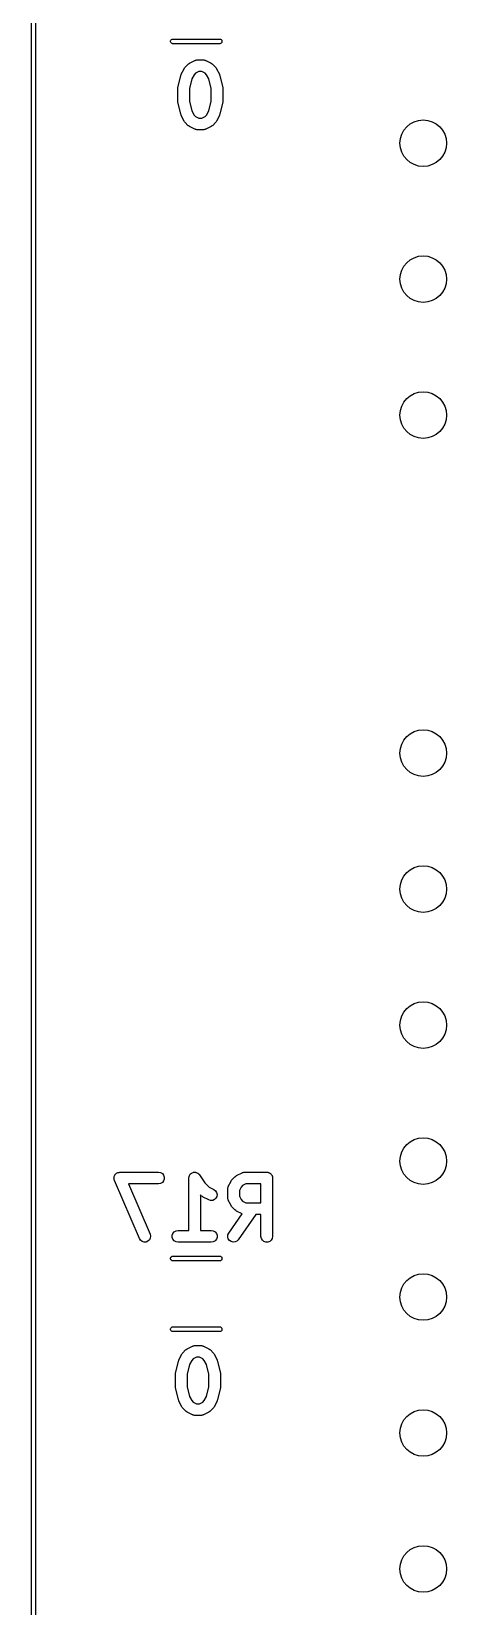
# Model space of a CAD drawing. Extents: x 81 to 161, y -172 to -32.
# Drawn here: x 81.48 to 92.17, y -100.38 to -59.84 of the extents above; entities that cross this region are included whole.
import ezdxf

# ---------------------------------------------------------------- set-up
doc = ezdxf.new("R2010")
doc.units = 0
doc.header["$MEASUREMENT"] = 0
doc.layers.add('BLACK', color=7, linetype='CONTINUOUS')

msp = doc.modelspace()

# ---------------------------------------------------------------- linework, layer by layer
at = {"layer": 'BLACK', "linetype": 'CONTINUOUS'}
for p, q in [((81.484, -170.813), (81.484, -33.2762)), ((81.584, -33.2947), (81.584, -170.794)), ((85.0629, -60.0814), (85.0702, -60.0615)), ((85.0629, -60.1026), (85.0629, -60.0814)), ((85.0702, -60.1225), (85.0629, -60.1026)), ((85.0702, -60.0615), (85.0838, -60.0453)), ((85.0838, -60.1387), (85.0702, -60.1225)), ((85.0838, -60.0453), (85.1021, -60.0347)), ((85.1021, -60.1493), (85.0838, -60.1387)), ((85.1021, -60.0347), (85.1177, -60.032)), ((85.1177, -60.152), (85.1021, -60.1493)), ((85.1177, -60.032), (86.3323, -60.032)), ((86.3323, -60.152), (85.1177, -60.152)), ((86.3323, -60.032), (86.3479, -60.0347)), ((86.3479, -60.1493), (86.3323, -60.152)), ((86.3479, -60.0347), (86.3662, -60.0453)), ((86.3662, -60.1387), (86.3479, -60.1493)), ((86.3662, -60.0453), (86.3798, -60.0615)), ((86.3798, -60.1225), (86.3662, -60.1387)), ((86.3798, -60.0615), (86.3871, -60.0814)), ((86.3871, -60.1026), (86.3798, -60.1225)), ((86.3871, -60.0814), (86.3871, -60.1026)), ((85.3387, -60.9372), (85.4101, -60.7943)), ((85.4101, -60.7943), (85.4244, -60.775)), ((85.4244, -60.775), (85.4382, -60.7554)), ((85.4382, -60.7554), (85.5096, -60.6839)), ((85.5096, -60.6839), (85.5293, -60.6701)), ((85.5293, -60.6701), (85.5486, -60.6558)), ((85.5486, -60.6558), (85.6915, -60.5844)), ((85.6915, -60.5844), (85.6998, -60.5819)), ((85.6998, -60.5819), (85.7073, -60.5776)), ((85.7073, -60.5776), (85.7246, -60.5746)), ((85.7246, -60.5746), (85.7414, -60.5696)), ((85.7414, -60.5696), (85.7501, -60.5701)), ((85.7501, -60.5701), (85.7586, -60.5686)), ((85.7586, -60.5686), (85.9014, -60.5686)), ((85.9014, -60.5686), (85.9099, -60.5701)), ((85.9099, -60.5701), (85.9186, -60.5696)), ((85.9186, -60.5696), (85.9354, -60.5746)), ((85.9354, -60.5746), (85.9527, -60.5776)), ((85.9527, -60.5776), (85.9602, -60.5819)), ((85.9602, -60.5819), (85.9685, -60.5844)), ((85.9685, -60.5844), (86.1114, -60.6558)), ((86.1114, -60.6558), (86.1307, -60.6701)), ((86.1307, -60.6701), (86.1504, -60.6839)), ((86.1504, -60.6839), (86.2218, -60.7554)), ((86.2218, -60.7554), (86.2356, -60.775)), ((86.2356, -60.775), (86.2499, -60.7943)), ((86.2499, -60.7943), (86.3213, -60.9372)), ((85.2559, -61.2536), (85.3273, -60.9679)), ((85.3273, -60.9679), (85.334, -60.9529)), ((85.334, -60.9529), (85.3387, -60.9372)), ((85.6144, -61.0566), (85.5514, -61.3085)), ((85.6676, -60.9503), (85.6144, -61.0566)), ((85.7046, -60.9133), (85.6676, -60.9503)), ((85.794, -60.8686), (85.7046, -60.9133)), ((85.866, -60.8686), (85.794, -60.8686)), ((85.9554, -60.9133), (85.866, -60.8686)), ((85.9924, -60.9503), (85.9554, -60.9133)), ((86.0456, -61.0566), (85.9924, -60.9503)), ((86.1086, -61.3085), (86.0456, -61.0566)), ((86.3213, -60.9372), (86.326, -60.9529)), ((86.326, -60.9529), (86.3327, -60.9679)), ((86.3327, -60.9679), (86.4041, -61.2536)), ((85.2514, -61.29), (85.2546, -61.2719)), ((85.2514, -61.6471), (85.2514, -61.29)), ((85.2546, -61.2719), (85.2559, -61.2536)), ((85.5514, -61.3085), (85.5514, -61.6287)), ((86.1086, -61.6287), (86.1086, -61.3085)), ((86.4041, -61.2536), (86.4054, -61.2719)), ((86.4054, -61.2719), (86.4086, -61.29)), ((86.4086, -61.29), (86.4086, -61.6471)), ((85.2546, -61.6652), (85.2514, -61.6471)), ((85.2559, -61.6835), (85.2546, -61.6652)), ((85.3273, -61.9692), (85.2559, -61.6835)), ((85.334, -61.9842), (85.3273, -61.9692)), ((85.3387, -61.9999), (85.334, -61.9842)), ((85.4101, -62.1428), (85.3387, -61.9999)), ((85.5514, -61.6287), (85.6144, -61.8805)), ((85.6144, -61.8805), (85.6676, -61.9869)), ((85.6676, -61.9869), (85.7046, -62.0239)), ((85.7046, -62.0239), (85.794, -62.0686)), ((85.866, -62.0686), (85.9554, -62.0239)), ((85.9554, -62.0239), (85.9924, -61.9869)), ((85.9924, -61.9869), (86.0456, -61.8805)), ((86.0456, -61.8805), (86.1086, -61.6287)), ((86.3213, -61.9999), (86.2499, -62.1428)), ((86.326, -61.9842), (86.3213, -61.9999)), ((86.3327, -61.9692), (86.326, -61.9842)), ((86.4041, -61.6835), (86.3327, -61.9692)), ((86.4054, -61.6652), (86.4041, -61.6835)), ((86.4086, -61.6471), (86.4054, -61.6652)), ((85.4244, -62.1621), (85.4101, -62.1428)), ((85.4382, -62.1818), (85.4244, -62.1621)), ((85.5096, -62.2532), (85.4382, -62.1818)), ((85.5293, -62.267), (85.5096, -62.2532)), ((85.5486, -62.2813), (85.5293, -62.267)), ((85.6915, -62.3527), (85.5486, -62.2813)), ((85.6998, -62.3552), (85.6915, -62.3527)), ((85.7073, -62.3595), (85.6998, -62.3552)), ((85.7246, -62.3626), (85.7073, -62.3595)), ((85.7414, -62.3676), (85.7246, -62.3626)), ((85.7501, -62.3671), (85.7414, -62.3676)), ((85.7586, -62.3686), (85.7501, -62.3671)), ((85.9014, -62.3686), (85.7586, -62.3686)), ((85.794, -62.0686), (85.866, -62.0686)), ((85.9099, -62.3671), (85.9014, -62.3686)), ((85.9186, -62.3676), (85.9099, -62.3671)), ((85.9354, -62.3626), (85.9186, -62.3676)), ((85.9527, -62.3595), (85.9354, -62.3626)), ((85.9602, -62.3552), (85.9527, -62.3595)), ((85.9685, -62.3527), (85.9602, -62.3552)), ((86.1114, -62.2813), (85.9685, -62.3527)), ((86.1307, -62.267), (86.1114, -62.2813)), ((86.1504, -62.2532), (86.1307, -62.267)), ((86.2218, -62.1818), (86.1504, -62.2532)), ((86.2356, -62.1621), (86.2218, -62.1818)), ((86.2499, -62.1428), (86.2356, -62.1621)), ((83.6059, -89.3569), (83.608, -89.3398)), ((83.608, -89.3657), (83.6059, -89.3569)), ((83.608, -89.3225), (83.6111, -89.3141)), ((83.608, -89.3398), (83.608, -89.3225)), ((83.608, -89.3746), (83.608, -89.3657)), ((83.6139, -89.3908), (83.608, -89.3746)), ((83.6111, -89.3141), (83.6121, -89.3052)), ((83.6121, -89.3052), (83.6199, -89.2898)), ((83.6178, -89.4077), (83.6139, -89.3908)), ((84.2607, -90.9077), (83.6178, -89.4077)), ((83.6199, -89.2898), (83.6258, -89.2736)), ((83.6258, -89.2736), (83.6316, -89.2667)), ((83.6316, -89.2667), (83.6356, -89.2587)), ((83.6356, -89.2587), (83.6482, -89.2469)), ((83.6482, -89.2469), (83.6593, -89.2337)), ((83.6593, -89.2337), (83.6671, -89.2292)), ((83.6671, -89.2292), (83.6736, -89.2231)), ((83.6736, -89.2231), (83.6895, -89.2163)), ((83.6895, -89.2163), (83.7044, -89.2076)), ((83.7044, -89.2076), (83.7132, -89.2061)), ((83.7132, -89.2061), (83.7215, -89.2025)), ((83.7215, -89.2025), (83.7387, -89.2016)), ((83.7387, -89.2016), (83.7557, -89.1986)), ((83.7557, -89.1986), (84.7557, -89.1986)), ((84.7557, -89.4986), (83.9832, -89.4986)), ((83.9832, -89.4986), (84.5364, -90.7895)), ((84.7557, -89.1986), (84.807, -89.2076)), ((84.807, -89.4895), (84.7557, -89.4986)), ((84.807, -89.2076), (84.8521, -89.2337)), ((84.8521, -89.4635), (84.807, -89.4895)), ((84.8521, -89.2337), (84.8856, -89.2736)), ((84.8856, -89.4236), (84.8521, -89.4635)), ((84.8856, -89.2736), (84.9034, -89.3225)), ((84.9034, -89.3746), (84.8856, -89.4236)), ((84.9034, -89.3225), (84.9034, -89.3746)), ((85.5343, -89.3486), (85.5357, -89.3404)), ((85.5343, -90.6986), (85.5343, -89.3486)), ((85.5352, -89.3321), (85.5402, -89.3149)), ((85.5357, -89.3404), (85.5352, -89.3321)), ((85.5402, -89.3149), (85.5433, -89.2973)), ((85.5433, -89.2973), (85.5475, -89.2901)), ((85.5475, -89.2901), (85.5498, -89.2821)), ((85.5498, -89.2821), (85.5604, -89.2677)), ((85.5604, -89.2677), (85.5694, -89.2522)), ((85.5694, -89.2522), (85.5757, -89.2468)), ((85.5757, -89.2468), (85.5807, -89.2401)), ((85.5807, -89.2401), (85.5956, -89.2302)), ((85.5956, -89.2302), (85.6093, -89.2187)), ((85.6093, -89.2187), (85.6171, -89.2158)), ((85.6171, -89.2158), (85.624, -89.2112)), ((85.624, -89.2112), (85.6414, -89.207)), ((85.6414, -89.207), (85.6582, -89.2009)), ((85.6582, -89.2009), (85.6666, -89.2009)), ((85.6666, -89.2009), (85.6746, -89.1989)), ((85.6746, -89.1989), (85.6924, -89.2009)), ((85.6924, -89.2009), (85.7103, -89.2009)), ((85.7103, -89.2009), (85.7181, -89.2037)), ((85.7181, -89.2037), (85.7264, -89.2046)), ((85.7264, -89.2046), (85.7425, -89.2125)), ((85.7425, -89.2125), (85.7593, -89.2187)), ((85.7593, -89.2187), (85.7657, -89.224)), ((85.7657, -89.224), (85.7731, -89.2277)), ((85.7731, -89.2277), (85.7855, -89.2406)), ((85.7855, -89.2406), (85.7992, -89.2522)), ((85.7992, -89.2522), (85.8033, -89.2594)), ((85.8033, -89.2594), (85.8091, -89.2654)), ((85.8091, -89.2654), (85.9437, -89.4673)), ((85.9437, -89.4673), (86.0589, -89.5824)), ((86.0589, -89.5824), (86.1799, -89.643)), ((86.5403, -89.6003), (86.5433, -89.583)), ((86.5433, -89.583), (86.5477, -89.5755)), ((86.5477, -89.5755), (86.5501, -89.5672)), ((86.5501, -89.5672), (86.6215, -89.4243)), ((86.6215, -89.4243), (86.6359, -89.4051)), ((86.6359, -89.4051), (86.6496, -89.3854)), ((86.6496, -89.3854), (86.7211, -89.3139)), ((86.7211, -89.3139), (86.7408, -89.3002)), ((86.7408, -89.3002), (86.7601, -89.2858)), ((86.7601, -89.2858), (86.9029, -89.2144)), ((86.879, -89.5803), (86.8343, -89.6697)), ((86.916, -89.5433), (86.879, -89.5803)), ((86.9029, -89.2144), (86.9112, -89.2119)), ((86.9112, -89.2119), (86.9187, -89.2076)), ((87.0054, -89.4986), (86.916, -89.5433)), ((86.9187, -89.2076), (86.936, -89.2046)), ((86.936, -89.2046), (86.9528, -89.1996)), ((86.9528, -89.1996), (86.9615, -89.2001)), ((86.9615, -89.2001), (86.97, -89.1986)), ((86.97, -89.1986), (87.5414, -89.1986)), ((87.3914, -89.4986), (87.0054, -89.4986)), ((87.3914, -89.9843), (87.3914, -89.4986)), ((87.5414, -89.1986), (87.5544, -89.2009)), ((87.5544, -89.2009), (87.5675, -89.2009)), ((87.5675, -89.2009), (87.5798, -89.2053)), ((87.5798, -89.2053), (87.5927, -89.2076)), ((87.5927, -89.2076), (87.6041, -89.2142)), ((87.6041, -89.2142), (87.6164, -89.2187)), ((87.6164, -89.2187), (87.6265, -89.2271)), ((87.6265, -89.2271), (87.6378, -89.2337)), ((87.6378, -89.2337), (87.6463, -89.2437)), ((87.6463, -89.2437), (87.6563, -89.2522)), ((87.6563, -89.2522), (87.6629, -89.2635)), ((87.6629, -89.2635), (87.6713, -89.2736)), ((87.6713, -89.2736), (87.6758, -89.2859)), ((87.6758, -89.2859), (87.6824, -89.2973)), ((87.6824, -89.2973), (87.6847, -89.3102)), ((87.6847, -89.3102), (87.6891, -89.3225)), ((87.6891, -89.3225), (87.6891, -89.3356)), ((87.6891, -89.3356), (87.6914, -89.3486)), ((87.6914, -89.3486), (87.6914, -90.8486)), ((85.8639, -89.8118), (85.8343, -89.7821)), ((85.8343, -89.7821), (85.8343, -90.6986)), ((85.8836, -89.8256), (85.8639, -89.8118)), ((85.9029, -89.8399), (85.8836, -89.8256)), ((86.0458, -89.9113), (85.9029, -89.8399)), ((86.0957, -89.9262), (86.0458, -89.9113)), ((86.1477, -89.923), (86.0957, -89.9262)), ((86.1955, -89.9023), (86.1477, -89.923)), ((86.1799, -89.643), (86.2218, -89.674)), ((86.2333, -89.8665), (86.1955, -89.9023)), ((86.2218, -89.674), (86.2505, -89.7175)), ((86.2566, -89.8199), (86.2333, -89.8665)), ((86.2505, -89.7175), (86.2626, -89.7682)), ((86.2626, -89.7682), (86.2566, -89.8199)), ((86.5343, -89.6343), (86.5358, -89.6258)), ((86.5343, -89.8486), (86.5343, -89.6343)), ((86.5358, -89.8571), (86.5343, -89.8486)), ((86.5353, -89.6171), (86.5403, -89.6003)), ((86.5358, -89.6258), (86.5353, -89.6171)), ((86.5353, -89.8657), (86.5358, -89.8571)), ((86.5403, -89.8826), (86.5353, -89.8657)), ((86.5433, -89.8999), (86.5403, -89.8826)), ((86.5477, -89.9074), (86.5433, -89.8999)), ((86.5501, -89.9157), (86.5477, -89.9074)), ((86.6215, -90.0585), (86.5501, -89.9157)), ((86.8343, -89.6697), (86.8343, -89.8132)), ((86.8343, -89.8132), (86.879, -89.9026)), ((86.879, -89.9026), (86.916, -89.9396)), ((86.916, -89.9396), (87.0054, -89.9843)), ((87.0054, -89.9843), (87.3914, -89.9843)), ((86.5614, -90.7626), (86.9065, -90.2695)), ((86.6359, -90.0778), (86.6215, -90.0585)), ((86.6496, -90.0975), (86.6359, -90.0778)), ((86.7211, -90.1689), (86.6496, -90.0975)), ((86.7408, -90.1827), (86.7211, -90.1689)), ((86.7601, -90.197), (86.7408, -90.1827)), ((86.9029, -90.2685), (86.7601, -90.197)), ((87.2624, -90.2843), (86.8072, -90.9346)), ((86.9065, -90.2695), (86.9029, -90.2685)), ((87.3914, -90.2843), (87.2624, -90.2843)), ((87.3914, -90.8486), (87.3914, -90.2843)), ((84.5364, -90.7895), (84.5483, -90.8402)), ((85.108, -90.8225), (85.1258, -90.7736)), ((85.1258, -90.7736), (85.1593, -90.7337)), ((85.1593, -90.7337), (85.2044, -90.7076)), ((85.2044, -90.7076), (85.2557, -90.6986)), ((85.2557, -90.6986), (85.5343, -90.6986)), ((85.8343, -90.6986), (86.1129, -90.6986)), ((86.1129, -90.6986), (86.1642, -90.7076)), ((86.1642, -90.7076), (86.2093, -90.7337)), ((86.2093, -90.7337), (86.2428, -90.7736)), ((86.2428, -90.7736), (86.2606, -90.8225)), ((86.5394, -90.8098), (86.5614, -90.7626)), ((84.2892, -90.9513), (84.2607, -90.9077)), ((84.3309, -90.9825), (84.2892, -90.9513)), ((84.3808, -90.9975), (84.3309, -90.9825)), ((84.4328, -90.9946), (84.3808, -90.9975)), ((84.4807, -90.9741), (84.4328, -90.9946)), ((84.5187, -90.9384), (84.4807, -90.9741)), ((84.5422, -90.8919), (84.5187, -90.9384)), ((84.5483, -90.8402), (84.5422, -90.8919)), ((85.108, -90.8746), (85.108, -90.8225)), ((85.1258, -90.9236), (85.108, -90.8746)), ((85.1593, -90.9635), (85.1258, -90.9236)), ((85.2044, -90.9895), (85.1593, -90.9635)), ((85.2557, -90.9986), (85.2044, -90.9895)), ((86.1129, -90.9986), (85.2557, -90.9986)), ((86.1642, -90.9895), (86.1129, -90.9986)), ((86.2093, -90.9635), (86.1642, -90.9895)), ((86.2428, -90.9236), (86.2093, -90.9635)), ((86.2606, -90.8746), (86.2428, -90.9236)), ((86.2606, -90.8225), (86.2606, -90.8746)), ((86.5349, -90.8617), (86.5394, -90.8098)), ((86.5483, -90.912), (86.5349, -90.8617)), ((86.5782, -90.9547), (86.5483, -90.912)), ((86.6209, -90.9845), (86.5782, -90.9547)), ((86.6712, -90.998), (86.6209, -90.9845)), ((86.7231, -90.9935), (86.6712, -90.998)), ((86.7703, -90.9714), (86.7231, -90.9935)), ((86.8072, -90.9346), (86.7703, -90.9714)), ((87.4005, -90.8999), (87.3914, -90.8486)), ((87.4265, -90.945), (87.4005, -90.8999)), ((87.4664, -90.9785), (87.4265, -90.945)), ((87.5154, -90.9963), (87.4664, -90.9785)), ((87.5675, -90.9963), (87.5154, -90.9963)), ((87.6164, -90.9785), (87.5675, -90.9963)), ((87.6563, -90.945), (87.6164, -90.9785)), ((87.6824, -90.8999), (87.6563, -90.945)), ((87.6914, -90.8486), (87.6824, -90.8999)), ((85.0629, -91.4084), (85.0702, -91.3885)), ((85.0629, -91.4296), (85.0629, -91.4084)), ((85.0702, -91.4495), (85.0629, -91.4296)), ((85.0702, -91.3885), (85.0838, -91.3723)), ((85.0838, -91.4657), (85.0702, -91.4495)), ((85.0838, -91.3723), (85.1021, -91.3617)), ((85.1021, -91.4763), (85.0838, -91.4657)), ((85.1021, -91.3617), (85.1177, -91.359)), ((85.1177, -91.479), (85.1021, -91.4763)), ((85.1177, -91.359), (86.3323, -91.359)), ((86.3323, -91.479), (85.1177, -91.479)), ((86.3323, -91.359), (86.3479, -91.3617)), ((86.3479, -91.4763), (86.3323, -91.479)), ((86.3479, -91.3617), (86.3662, -91.3723)), ((86.3662, -91.4657), (86.3479, -91.4763)), ((86.3662, -91.3723), (86.3798, -91.3885)), ((86.3798, -91.4495), (86.3662, -91.4657)), ((86.3798, -91.3885), (86.3871, -91.4084)), ((86.3871, -91.4296), (86.3798, -91.4495)), ((86.3871, -91.4084), (86.3871, -91.4296)), ((85.0629, -93.2284), (85.0702, -93.2085)), ((85.0629, -93.2496), (85.0629, -93.2284)), ((85.0702, -93.2085), (85.0838, -93.1923)), ((85.0838, -93.1923), (85.1021, -93.1817)), ((85.1021, -93.1817), (85.1177, -93.179)), ((85.1177, -93.179), (86.3323, -93.179)), ((86.3323, -93.179), (86.3479, -93.1817)), ((86.3479, -93.1817), (86.3662, -93.1923)), ((86.3662, -93.1923), (86.3798, -93.2085)), ((86.3798, -93.2085), (86.3871, -93.2284)), ((86.3871, -93.2284), (86.3871, -93.2496)), ((85.0702, -93.2695), (85.0629, -93.2496)), ((85.0838, -93.2857), (85.0702, -93.2695)), ((85.1021, -93.2963), (85.0838, -93.2857)), ((85.1177, -93.299), (85.1021, -93.2963)), ((86.3323, -93.299), (85.1177, -93.299)), ((86.3479, -93.2963), (86.3323, -93.299)), ((86.3662, -93.2857), (86.3479, -93.2963)), ((86.3798, -93.2695), (86.3662, -93.2857)), ((86.3871, -93.2496), (86.3798, -93.2695)), ((85.2673, -94.0579), (85.274, -94.0429)), ((85.274, -94.0429), (85.2787, -94.0272)), ((85.2787, -94.0272), (85.3501, -93.8843)), ((85.3501, -93.8843), (85.3644, -93.865)), ((85.3644, -93.865), (85.3782, -93.8454)), ((85.3782, -93.8454), (85.4496, -93.7739)), ((85.4496, -93.7739), (85.4693, -93.7601)), ((85.4693, -93.7601), (85.4886, -93.7458)), ((85.4886, -93.7458), (85.6315, -93.6744)), ((85.6076, -94.0403), (85.5544, -94.1466)), ((85.6446, -94.0033), (85.6076, -94.0403)), ((85.6315, -93.6744), (85.6398, -93.6719)), ((85.6398, -93.6719), (85.6473, -93.6676)), ((85.734, -93.9586), (85.6446, -94.0033)), ((85.6473, -93.6676), (85.6646, -93.6646)), ((85.6646, -93.6646), (85.6814, -93.6596)), ((85.6814, -93.6596), (85.6901, -93.6601)), ((85.6901, -93.6601), (85.6986, -93.6586)), ((85.6986, -93.6586), (85.8414, -93.6586)), ((85.806, -93.9586), (85.734, -93.9586)), ((85.8954, -94.0033), (85.806, -93.9586)), ((85.8414, -93.6586), (85.8499, -93.6601)), ((85.8499, -93.6601), (85.8586, -93.6596)), ((85.8586, -93.6596), (85.8754, -93.6646)), ((85.8754, -93.6646), (85.8927, -93.6676)), ((85.8927, -93.6676), (85.9002, -93.6719)), ((85.9324, -94.0403), (85.8954, -94.0033)), ((85.9002, -93.6719), (85.9085, -93.6744)), ((85.9085, -93.6744), (86.0514, -93.7458)), ((85.9856, -94.1466), (85.9324, -94.0403)), ((86.0514, -93.7458), (86.0707, -93.7601)), ((86.0707, -93.7601), (86.0904, -93.7739)), ((86.0904, -93.7739), (86.1618, -93.8454)), ((86.1618, -93.8454), (86.1756, -93.865)), ((86.1756, -93.865), (86.1899, -93.8843)), ((86.1899, -93.8843), (86.2613, -94.0272)), ((86.2613, -94.0272), (86.266, -94.0429)), ((86.266, -94.0429), (86.2727, -94.0579)), ((85.1914, -94.38), (85.1946, -94.3619)), ((85.1914, -94.7371), (85.1914, -94.38)), ((85.1946, -94.3619), (85.1959, -94.3436)), ((85.1959, -94.3436), (85.2673, -94.0579)), ((85.5544, -94.1466), (85.4914, -94.3985)), ((85.4914, -94.3985), (85.4914, -94.7187)), ((86.0486, -94.3985), (85.9856, -94.1466)), ((86.0486, -94.7187), (86.0486, -94.3985)), ((86.2727, -94.0579), (86.3441, -94.3436)), ((86.3441, -94.3436), (86.3454, -94.3619)), ((86.3454, -94.3619), (86.3486, -94.38)), ((86.3486, -94.38), (86.3486, -94.7371)), ((85.1946, -94.7552), (85.1914, -94.7371)), ((85.1959, -94.7735), (85.1946, -94.7552)), ((85.2673, -95.0592), (85.1959, -94.7735)), ((85.4914, -94.7187), (85.5544, -94.9705)), ((85.9856, -94.9705), (86.0486, -94.7187)), ((86.3441, -94.7735), (86.2727, -95.0592)), ((86.3454, -94.7552), (86.3441, -94.7735)), ((86.3486, -94.7371), (86.3454, -94.7552)), ((85.274, -95.0742), (85.2673, -95.0592)), ((85.2787, -95.0899), (85.274, -95.0742)), ((85.3501, -95.2328), (85.2787, -95.0899)), ((85.3644, -95.2521), (85.3501, -95.2328)), ((85.3782, -95.2718), (85.3644, -95.2521)), ((85.5544, -94.9705), (85.6076, -95.0769)), ((85.6076, -95.0769), (85.6446, -95.1139)), ((85.6446, -95.1139), (85.734, -95.1586)), ((85.734, -95.1586), (85.806, -95.1586)), ((85.806, -95.1586), (85.8954, -95.1139)), ((85.8954, -95.1139), (85.9324, -95.0769)), ((85.9324, -95.0769), (85.9856, -94.9705)), ((86.1756, -95.2521), (86.1618, -95.2718)), ((86.1899, -95.2328), (86.1756, -95.2521)), ((86.2613, -95.0899), (86.1899, -95.2328)), ((86.266, -95.0742), (86.2613, -95.0899)), ((86.2727, -95.0592), (86.266, -95.0742)), ((85.4496, -95.3432), (85.3782, -95.2718)), ((85.4693, -95.357), (85.4496, -95.3432)), ((85.4886, -95.3713), (85.4693, -95.357)), ((85.6315, -95.4427), (85.4886, -95.3713)), ((85.6398, -95.4452), (85.6315, -95.4427)), ((85.6473, -95.4495), (85.6398, -95.4452)), ((85.6646, -95.4526), (85.6473, -95.4495)), ((85.6814, -95.4576), (85.6646, -95.4526)), ((85.6901, -95.4571), (85.6814, -95.4576)), ((85.6986, -95.4586), (85.6901, -95.4571)), ((85.8414, -95.4586), (85.6986, -95.4586)), ((85.8499, -95.4571), (85.8414, -95.4586)), ((85.8586, -95.4576), (85.8499, -95.4571)), ((85.8754, -95.4526), (85.8586, -95.4576)), ((85.8927, -95.4495), (85.8754, -95.4526)), ((85.9002, -95.4452), (85.8927, -95.4495)), ((85.9085, -95.4427), (85.9002, -95.4452)), ((86.0514, -95.3713), (85.9085, -95.4427)), ((86.0707, -95.357), (86.0514, -95.3713)), ((86.0904, -95.3432), (86.0707, -95.357)), ((86.1618, -95.2718), (86.0904, -95.3432))]:
    msp.add_line(p, q, dxfattribs=at)
at = {"layer": 'BLACK'}
for centre in [(91.567, -62.712), (91.567, -62.712), (91.567, -66.212), (91.567, -66.212), (91.567, -69.712), (91.567, -69.712), (91.567, -78.4103), (91.567, -78.4103), (91.567, -81.9103), (91.567, -81.9103), (91.567, -85.4103), (91.567, -85.4103), (91.567, -88.9103), (91.567, -88.9103), (91.567, -92.4103), (91.567, -92.4103), (91.567, -95.9103), (91.567, -95.9103), (91.567, -99.4103), (91.567, -99.4103)]:
    msp.add_circle(centre, 0.6, dxfattribs=at)

doc.saveas('drawing.dxf')
